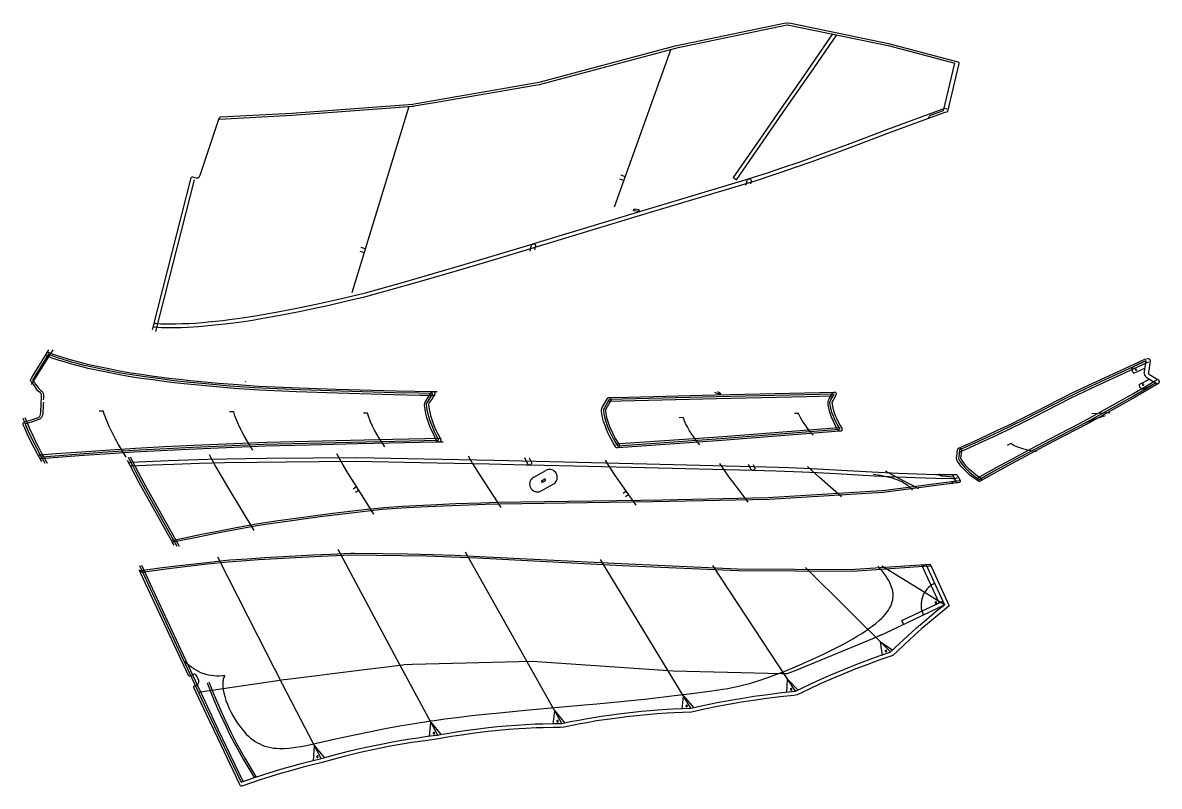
# Model space of a CAD drawing. Header units: metres. Extents: x -1774 to 5292, y -196 to 4554.
import ezdxf

# ---------------------------------------------------------------- set-up
doc = ezdxf.new("R2010")
doc.units = ezdxf.units.M
doc.layers.add('1', color=1, linetype='Continuous')
doc.layers.add('8', color=4, linetype='Continuous')

# ---------------------------------------------------------------- blocks, each defined once
blk = doc.blocks.new('TSR')
at = {"layer": '1'}
blk.add_lwpolyline([(-946.8, -474.4), (-1007.4, -486), (-1067.6, -498.4), (-1127.5, -511.6), (-1187.1, -525.5), (-1246.3, -540.1), (-1285.6, -550.2), (-1383.2, -576.9), (-1442.5, -591.4), (-1501.4, -606.6), (-1579.5, -628), (-1657, -650.7), (-1714.7, -668.5), (-1768.8, -685.9), (-1881.5, -724.3), (-1885.3, -725), (-1888.5, -723.9), (-1890, -722.3), (-1898.3, -705.2), (-2029.9, -429.7), (-2103.5, -274.1), (-2179.6, -111.3), (-2180.8, -108), (-2180.9, -106.3), (-2180.6, -104.6), (-2179.2, -102.4), (-2177.2, -101), (-2172.4, -99.7), (-2163.5, -96.4), (-2157.6, -92.8), (-2153.5, -88.7), (-2150.6, -83.6), (-2148.9, -78), (-2148.6, -75.2), (-2148.8, -70.6), (-2149.9, -66), (-2161.8, -40.1), (-2165.5, -33.4), (-2168.3, -30.7), (-2170, -29.8), (-2174.3, -28.4), (-2177, -28.4), (-2182.1, -29.7), (-2191.4, -34.2), (-2200.8, -38), (-2208.3, -39.8), (-2210.9, -39.6), (-2212.3, -39), (-2214.4, -36.8), (-2511.7, 603.8), (-2514.4, 611.4), (-2514.2, 614.1), (-2513.6, 615.4), (-2511.7, 617.5), (-2510.4, 618.1), (-2494.8, 619.7), (-2391.3, 633.2), (-2287.5, 646.2), (-2100, 668), (-1995.5, 679.3), (-1957.3, 683), (-1847.2, 690.8), (-1740.7, 697.8), (-1548.3, 709.1), (-1441, 714.6), (-1333.5, 719.6), (-1204.1, 724.7), (-1182.3, 725), (-1005.8, 723.7), (-850.7, 721.1), (-694.8, 716.9), (-560.5, 712), (-403, 704.8), (476.9, 660.2), (1199.4, 628.2), (1909.7, 624.4), (1931.3, 625.5), (2394.3, 656.4), (2397, 655.5), (2399.1, 653.3), (2514.2, 401.9), (2514.1, 398.5), (2512.8, 396.2), (2504.5, 388.4), (2488.8, 374.7), (2440.8, 336), (2393.2, 296.4), (2345.9, 255.9), (2299.1, 214.4), (2237.4, 157.8), (2191.6, 114.4), (2169.1, 92.2), (2165.1, 88.8), (2084.4, 60.8), (2009.1, 33.5), (1934.4, 4.9), (1860.3, -25), (1786.8, -56.1), (1713.9, -88.5), (1641.5, -122.1), (1569.6, -156.7), (1549, -159.7), (1464.9, -168.8), (1381.5, -179.1), (1298.7, -190.8), (1237, -200.4), (1155.3, -214.4), (1074.2, -229.7), (993.7, -246.3), (913.9, -264), (805.9, -268.6), (763, -270.9), (699, -275.2), (635.3, -280.4), (593.1, -284.3), (509.3, -293.2), (467.6, -298.2), (405.5, -306.5), (323.3, -318.9), (262.1, -329.3), (221.5, -336.6), (181.2, -344.4), (120.9, -356.7), (100.1, -359.2), (56.2, -359.5), (-9.2, -360.9), (-52.6, -362.3), (-117.2, -365.4), (-160, -367.9), (-223.9, -372.6), (-287.3, -378.2), (-350.3, -384.7), (-433.7, -394.8), (-516.2, -406.4), (-577.7, -416.2), (-659, -430.5), (-742.1, -441.3), (-824.5, -453.5), (-885.8, -463.5), (-946.8, -474.4)], dxfattribs=at)
at = {"layer": '8'}
for points in [[(2396.9, 645.8), (2395.1, 644.5), (2393.3, 643.9), (2387.6, 643.5), (1915.5, 612), (1205.4, 615.5), (482.9, 647.4), (-419.5, 693.1), (-576.9, 700.2), (-733.4, 705.6), (-889.1, 709.4), (-1044.1, 711.6), (-1198.3, 712.4), (-1392.3, 704.4), (-1585.4, 694.5), (-1777.6, 682.9), (-1884.1, 675.7), (-1969, 669.5), (-2094.5, 656), (-2219.5, 641.7), (-2351.7, 625.6), (-2489.3, 607.9), (-2507.9, 606.1), (-2510.5, 606.3), (-2513.4, 608.2), (-2519.8, 621.3)], [(-663.9, -406.4), (-933.3, 93), (-1284, 748.1)], [(107, -334.1), (-490.5, 730.5)], [(-2518.5, 648.2), (-2276.3, 125.7), (-2122.8, -203.6), (-2018.8, -423.9), (-1887, -700)], [(-2505.7, 650.3), (-2263.7, 128.3), (-2110.3, -200.6), (-2028.4, -374.6), (-1874.8, -696.4)], [(-1388.3, -552.8), (-1539.2, -262.6), (-1628.6, -89), (-1779.6, 206.3), (-2030.8, 700.1)], [(-1986.8, -37.1), (-1989.9, -41.6), (-1992.6, -46.6), (-1995.4, -53.2), (-1997.2, -59.1), (-1999, -66.8), (-2000, -73.3), (-2001.1, -89.2), (-2000.4, -106.5), (-1998.2, -125), (-1994.4, -144.5), (-1988.6, -167.2), (-1981.1, -190.6), (-1972.1, -214.7), (-1962.7, -236.5), (-1951.1, -260.9), (-1938.2, -285), (-1924.2, -308.7), (-1910.8, -329.5), (-1895, -351.7), (-1881.9, -368.6), (-1868.3, -384.7), (-1854.3, -399.8), (-1840, -413.8), (-1827.3, -425), (-1812.6, -436.6), (-1799.5, -445.7), (-1784.4, -454.9), (-1770.9, -462), (-1755.3, -469), (-1739.4, -474.8), (-1721.2, -480.2), (-1702.6, -484.3), (-1685.6, -487), (-1668.4, -488.7), (-1648.6, -489.7), (-1635.1, -489.9), (-1619, -489.4), (-1588.5, -487.3), (-1549.3, -482.5), (-1513.4, -476.6), (-1431.4, -460.2), (-1417.1, -456.8), (-1300.5, -430.8), (-1171.1, -402.7), (-1090.6, -386), (-990.2, -366.2), (-888.6, -347.6), (-808.2, -334), (-720.5, -320.3), (-706.9, -318.6), (-684.6, -315), (-620.7, -306.2), (-546.1, -296.7), (-470.1, -287.7), (-373.7, -277.1), (-300.5, -269.5), (-118.9, -252.1), (223.5, -221.2), (324.9, -211.7), (475.2, -197.1), (640.3, -180), (808.4, -161.3), (899.1, -150.5), (1025.9, -134), (1080.8, -125.9), (1108.4, -121.4), (1140.2, -115.8), (1166.7, -110.7), (1198, -104.1), (1222, -98.5), (1273.5, -85.1), (1327.4, -69.1), (1387.9, -48.8), (1444.7, -27.9), (1490, -10.4), (1503.3, -4.7), (1524, 3.4), (1588.1, 30.2), (1662.1, 63), (1733.5, 96.3), (1763.5, 110.9), (1804.3, 131.4), (1862.1, 161.9), (1917.4, 193), (1943.7, 208.7), (1972.1, 226.3), (1999, 243.9), (2018.8, 257.6), (2037.5, 271.2), (2057.5, 286.6), (2082.2, 307.6), (2094.2, 318.9), (2105.2, 330.1), (2119.8, 346.5), (2130.9, 360.9), (2138.1, 371.5), (2145.4, 383.8), (2149.9, 392.3), (2154.5, 402.5), (2158.9, 414.2), (2161.9, 424.1), (2164.5, 435.4), (2166.1, 446.4), (2166.8, 455.8), (2166.9, 466.5), (2166.4, 475.5), (2165.2, 485.8), (2162.6, 498.7), (2159.5, 509.9), (2155.8, 520.7), (2151.4, 531.3), (2146, 542.8), (2138.7, 556.3), (2130.1, 570.3), (2121.1, 583.6), (2108.4, 601.3), (2098.1, 614.7), (2089.2, 625.4), (2079.9, 635.5), (2071, 644.2)], [(909.8, -239.2), (347.6, 685.3)], [(1560.5, -133.1), (1046.9, 649.1)], [(2151.1, 110.7), (1886.1, 374.7), (1622.7, 636.2)], [(2485.8, 404.2), (2332.6, 499.6), (2097.4, 644.2)], [(2347.2, 646), (2369.9, 657.2)], [(2452.6, 416.3), (2347.2, 646)], [(2370.3, 656.2), (2485.8, 404.2)], [(2424.6, 537.5), (2411.5, 530.4), (2401.6, 523.7), (2387.7, 512.3), (2379.3, 503.7), (2369.8, 492.1), (2361.6, 479.6), (2354.5, 466.3), (2348.9, 452.4), (2345.5, 440.9), (2342.5, 426.2), (2340.9, 411.3), (2340.9, 396.3), (2342.4, 381.4), (2345.5, 366.8), (2348.9, 355.3), (2354.6, 341.4)], [(2221.8, 305.5), (2475.2, 427.2)], [(-1887, -700), (-1809.3, -673.1), (-1745.8, -652.2), (-1679.1, -631.2), (-1617.9, -613), (-1562.3, -597.2), (-1521.2, -586), (-1438.7, -564.7), (-1394.4, -553.8), (-1388.3, -552.8), (-1373.3, -548.2), (-1337, -538.1), (-1267.4, -519.6), (-1209.8, -505.2), (-1149.2, -490.9), (-1109.8, -482), (-1046.2, -468.4), (-994.7, -458), (-946.2, -448.8), (-900.7, -440.7), (-849.1, -432.1), (-788.5, -422.7), (-743, -416.1), (-676.3, -407.5), (-663.9, -406.4), (-648.2, -403.1), (-594.2, -393.6), (-546.5, -385.8), (-495.6, -378.1), (-413, -366.9), (-349.5, -359.4), (-292.4, -353.5), (-238.4, -348.7), (-175, -343.9), (-117.9, -340.4), (-57.7, -337.5), (-10.1, -335.9), (50, -334.6), (107, -334.1), (161, -322.9), (212.4, -312.9), (254.9, -305.1), (303.8, -296.8), (352.9, -289), (402.4, -281.7), (445.9, -275.8), (495.9, -269.6), (549.4, -263.6), (603.2, -258.2), (657.3, -253.4), (702.2, -249.9), (763.3, -245.9), (799, -243.9), (909.8, -239.2), (994.1, -220.6), (1072.8, -204.5), (1155.2, -189), (1232, -175.9), (1300.1, -165.3), (1387.3, -153.1), (1459.5, -144.2), (1557.5, -133.8), (1560.5, -133.1), (1656.3, -87.5), (1713.9, -61), (1769, -36.6), (1804.9, -21.1), (1860.3, 2), (1941, 34.3), (2008, 59.8), (2080.9, 86.1), (2148.5, 109.3), (2151.1, 110.7), (2234, 188.9), (2280.4, 231.3), (2313, 260.3), (2359.9, 301), (2407.1, 340.8), (2445.2, 371.8), (2485.8, 404.2)], [(2100.3, 219.8), (2116.8, 227.2), (2485.8, 404.2)], [(2437.4, 420.4), (2435.6, 422.5), (2432.9, 423.2), (2430.1, 422.4), (2428.3, 420.3), (2427.9, 417.4), (2429.1, 414.9), (2431.5, 413.3), (2434.3, 413.4), (2436.7, 414.9), (2437.8, 417.6)], [(2232.4, 282.9), (2221.8, 305.5)], [(1508.9, -23.8), (1553.5, -5.8), (2050.5, 198.8), (2097.7, 218.2), (2100.3, 219.8)], [(2100.9, 89.4), (2087.6, 173.9)], [(2087.6, 173.9), (2165.1, 122.4)], [(2127.5, 118.1), (2125.6, 120.2), (2122.9, 120.9), (2120.2, 120.1), (2118.4, 117.9), (2118, 115.1), (2119.2, 112.6), (2121.6, 111.1), (2124.4, 111.1), (2126.8, 112.7), (2127.9, 115.3)], [(-1986.8, -37.1), (-2003.3, -38.6), (-2023, -39.5), (-2038.1, -39.3), (-2056, -38.2), (-2073.1, -36.2), (-2089.4, -33.2), (-2104.8, -29.4), (-2122.3, -23.9), (-2136.1, -18.6), (-2151.7, -11.5), (-2166.5, -3.7), (-2180.4, 4.8), (-2193.5, 13.6), (-2209.9, 25.9), (-2225.1, 38.5), (-2243, 54)], [(-1621.3, -61.6), (-1597.6, -58.4), (-1136.7, -0.6), (-880.9, 31.4), (-871.8, 32.2)], [(-871.8, 32.2), (-821.1, 33.8), (-76, 52.7)], [(-76, 52.7), (799.8, -6.6)], [(-2153.2, -138.6), (-1660, -67), (-1621.3, -61.6)], [(799.8, -6.6), (1476.2, -23.3), (1506.1, -24), (1508.9, -23.8)], [(1506.8, -142.2), (1511.2, -58.2)], [(1511.2, -58.2), (1577.3, -126.6)], [(-2098.5, -80.6), (-2065.9, -162.6), (-2033.1, -240.6), (-2001, -311.6), (-1980.4, -354.9), (-1960.4, -395.7), (-1928.4, -458.5), (-1899.6, -511.4), (-1873, -557.3), (-1804.2, -672.9)], [(-2087.2, -75.2), (-2054.4, -157.6), (-2021.7, -235.2), (-1988.3, -309.1), (-1949.5, -389.3), (-1916.6, -453.9), (-1888, -506.4), (-1863, -549.6), (-1792.9, -667.5)], [(1538.2, -119.4), (1536.3, -117.3), (1533.6, -116.6), (1530.9, -117.4), (1529.1, -119.6), (1528.7, -122.4), (1529.9, -124.9), (1532.3, -126.4), (1535.1, -126.4), (1537.5, -124.8), (1538.6, -122.2)], [(856.5, -245.6), (863.1, -162.4)], [(863.1, -162.4), (928, -236.4)], [(53.6, -339.1), (62.9, -255.6)], [(62.9, -255.6), (125.3, -332)], [(887.8, -224.2), (886, -222.1), (883.2, -221.4), (880.5, -222.2), (878.7, -224.4), (878.4, -227.2), (879.6, -229.7), (882, -231.2), (884.8, -231.2), (887.1, -229.6), (888.3, -227)], [(-714.5, -416.1), (-706.9, -326.9)], [(-706.9, -326.9), (-643.5, -404)], [(85.5, -318.3), (83.6, -316.2), (80.9, -315.5), (78.2, -316.3), (76.4, -318.5), (76, -321.2), (77.2, -323.8), (79.6, -325.3), (82.4, -325.2), (84.8, -323.7), (85.9, -321.1)], [(-682.8, -392.5), (-684.7, -390.4), (-687.4, -389.6), (-690.1, -390.5), (-691.9, -392.6), (-692.3, -395.4), (-691, -398), (-688.7, -399.5), (-685.8, -399.4), (-683.5, -397.9), (-682.4, -395.3)], [(-1437.5, -566.9), (-1430, -472.7)], [(-1430, -472.7), (-1367.9, -548.3)], [(-1407, -538.6), (-1408.9, -536.5), (-1411.6, -535.7), (-1414.3, -536.6), (-1416.1, -538.7), (-1416.4, -541.5), (-1415.2, -544.1), (-1412.8, -545.6), (-1410, -545.5), (-1407.6, -544), (-1406.5, -541.3)]]:
    blk.add_lwpolyline(points, dxfattribs=at)
blk = doc.blocks.new('LE1M')
at = {"layer": '1'}
blk.add_lwpolyline([(782, -238.9), (482.6, -245.3), (206.4, -251.9), (-134.5, -266.7), (-315.8, -275), (-609.9, -289.6), (-789.3, -301.6), (-923.4, -311.1), (-1057.2, -321.1), (-1186, -331.3), (-1189, -330.9), (-1191.7, -329.8), (-1195.3, -326.8), (-1211.6, -297.4), (-1230.1, -262.5), (-1248, -227.4), (-1273.2, -175), (-1288.7, -140.6), (-1295.9, -123.5), (-1297.9, -118.5), (-1298.6, -115.9), (-1298.7, -113.2), (-1297.9, -109.7), (-1296.1, -106.5), (-1293, -103.6), (-1289.2, -101.9), (-1246.8, -88.8), (-1204, -74.3), (-1201.6, -73.2), (-1198.7, -71), (-1195.9, -67.6), (-1193.7, -63.7), (-1190.6, -55.5), (-1188.1, -39.6), (-1185.3, 56.9), (-1185.5, 68.9), (-1186.3, 73.2), (-1188.5, 76.9), (-1192.1, 80.6), (-1203.1, 87.6), (-1208.2, 93.8), (-1211.6, 96.2), (-1235.1, 134.1), (-1248.4, 149), (-1251, 152.5), (-1252.2, 155.8), (-1252.5, 159.3), (-1251.7, 162.8), (-1244.9, 174.4), (-1153.7, 322.6), (-1151, 326.7), (-1149.3, 328.5), (-1144.9, 330.9), (-1142.4, 331.3), (-1139.9, 331.3), (-1137.5, 330.8), (-1118.9, 322.9), (-1100, 315.6), (-1080.7, 309), (-1061, 302.9), (-1021.2, 291.5), (-1000.4, 285), (-961.4, 274.7), (-928.9, 265.3), (-901.2, 258.5), (-860.1, 249.2), (-756.2, 227.7), (-700.5, 217), (-651, 208.1), (-629.8, 204.4), (-565.4, 194.7), (-500.5, 185.6), (-392, 171.5), (-326.4, 163.6), (-262.8, 156.7), (-172.1, 147.7), (-83.2, 139.7), (6.2, 132.5), (164, 120.9), (417.3, 110.4), (648.3, 102.4), (1019.7, 92.2), (1249.8, 87.2), (1254.6, 85.7), (1257.9, 83), (1259.2, 81.3), (1260.4, 78.7), (1261, 75.8), (1260.9, 72.9), (1260.1, 70.1), (1239.4, 37), (1228.6, 20.6), (1222.3, 8.6), (1221.9, 6.9), (1222, 5.2), (1225.8, -23.2), (1231, -48.7), (1234.1, -61.4), (1237.9, -74), (1246.1, -99), (1255.6, -123.7), (1266.1, -148), (1277.5, -171.8), (1295.8, -206.9), (1298.3, -212.4), (1298.7, -215.5), (1298.4, -218.5), (1297.2, -221.6), (1295.3, -224.2), (1292.7, -226.3), (1289.7, -227.6), (1266.8, -228.5), (782, -238.9)], dxfattribs=at)
at = {"layer": '8'}
for points in [[(-1172.6, 21.6), (-1174.5, 7.8), (-1174, 2.1), (-1174.6, -7.8), (-1175.2, -33.9), (-1176.5, -50.4), (-1178.3, -58.1), (-1180.7, -65.1), (-1185.2, -74.5), (-1187.1, -77), (-1193.2, -82.8), (-1195.5, -84.3), (-1200.1, -86.4), (-1247.5, -102.3), (-1286.2, -114.1), (-1266.6, -159.5), (-1242.3, -210.6), (-1216, -262.5), (-1185.6, -318.9), (-1098.8, -311.8), (-943.2, -300), (-804.8, -290.2), (-614.6, -277.4), (-448.7, -268.9), (-244.5, -259.1), (198.3, -239.7), (558.4, -231.1), (1286.2, -215.6), (1269.6, -183.9), (1257.4, -158.9), (1247.7, -137), (1237.3, -111.2), (1229.4, -88.7), (1221.4, -62.1), (1215.3, -35.2), (1211.6, -12.1), (1210.1, 3), (1210, 10.5), (1211.7, 14.7), (1219, 28.2), (1248.5, 74.7), (1161.1, 76.4), (1013.1, 79.8), (674.8, 89.1), (425.9, 97.5), (185.3, 107.5), (141.5, 110), (-12.9, 121.5), (-142.2, 132.3), (-234.9, 141.2), (-323.1, 150.6), (-377.2, 157), (-445.4, 165.7), (-540.8, 178.5), (-637.8, 193.1), (-690.8, 202.5), (-743.5, 212.4), (-765.1, 216.7), (-767.2, 217.6), (-774.5, 218.6), (-867.6, 238), (-919.4, 250), (-956.1, 259.4), (-990, 268.9), (-998.3, 270.8), (-999.8, 271.6), (-1036.6, 282.1), (-1046.6, 285.2), (-1047.8, 286), (-1078.8, 295.3), (-1112.8, 307.1), (-1127.2, 312.8), (-1141.3, 318.9), (-1240, 158.4), (-1228.7, 144.3), (-1223.6, 136.3), (-1221.5, 134.1), (-1201.6, 106.8), (-1200, 104), (-1197.5, 102.5), (-1195.4, 100.6), (-1189.6, 93.7), (-1182.6, 89), (-1179, 85.2), (-1176.2, 80.9), (-1174.1, 76), (-1172.6, 66.8), (-1172.8, 57.1), (-1172.3, 46.3), (-1173.1, 35)], [(-1114.8, 347.5), (-1248.1, 131.1)], [(1260.8, 62), (1167.4, 63.7), (1004, 67.6), (655.9, 77.2), (401.7, 85.9), (171.6, 95.6), (13.8, 106.9), (-120.2, 117.9), (-231, 128.3), (-340.9, 140.1), (-406.4, 148.1), (-493.3, 159.4), (-579.7, 171.5), (-644, 181.5), (-707.4, 192.9), (-749.3, 200.8), (-832.5, 217.8), (-894.5, 231.3), (-955.5, 246.3), (-995.4, 257.4), (-1034.8, 269.4), (-1074.6, 280.9), (-1094.1, 287.1), (-1113.3, 293.9), (-1132.2, 301.3), (-1153.5, 310.3), (-1155.1, 311.6), (-1156.3, 313.4), (-1156.7, 315.4), (-1156.6, 317.4), (-1155.8, 319.2), (-1138.5, 347.3)], [(84.4, 150.4), (81.2, 145.9)], [(1312.8, -227.7), (1285, -228), (1280.2, -226.5), (1276.4, -223.3), (1261.6, -195.8), (1249.8, -172.3), (1238.9, -148.3), (1228.8, -123.8), (1219.7, -99.1), (1211.8, -74), (1205.3, -48.6), (1202.7, -35.8), (1198.7, -10.2), (1197.6, 2.4), (1198.9, 15.2), (1203.3, 26.3), (1239.4, 83.3), (1242.8, 85.8), (1246.8, 87.1), (1276.4, 86.8)], [(-800, -34.5), (-825, -34.4)], [(-658.6, -321.2), (-687.3, -273.2), (-704.9, -242.8), (-723.9, -208.5), (-741.3, -175.5), (-749.1, -159.7), (-763.2, -130.4), (-777.2, -98.6), (-789.5, -66.9), (-794.1, -53.7), (-800, -34.5)], [(10.3, -39), (-14.7, -38.8)], [(130.2, -278.3), (108.8, -244.1), (90.7, -214), (75.9, -188.2), (61.3, -161.1), (54.8, -148.3), (40.3, -118.1), (27.5, -88.6), (18, -63.6), (10.3, -39)], [(842.2, -47.7), (817.2, -47.4)], [(949.2, -256), (930.5, -227.5), (915.2, -203.2), (899.9, -177.7), (886.5, -153.6), (873.2, -127.1), (861.6, -101.6), (856.6, -89.6), (850.2, -72.4), (842.2, -47.7)], [(-1301.2, -77.6), (-1275.5, -139.6), (-1266.6, -159.6), (-1250.4, -194.3), (-1233.9, -227.6), (-1216, -262.6), (-1198, -296.4), (-1163.4, -359.2)], [(-1287.9, -73.3), (-1274.1, -108.1), (-1259.5, -142.9), (-1237.3, -191.2), (-1219.5, -227.4), (-1203, -259.5), (-1183.5, -296.1), (-1149, -358.9)], [(-1183.2, -349.4), (-1197.1, -323.5), (-1201, -314.7), (-1201.1, -312.8), (-1200, -310.1), (-1197.8, -308.2), (-1195.1, -307.2), (-1192.3, -306.7), (-1092.7, -298.8), (-936.7, -287), (-757.7, -274.4), (-600.7, -264.1), (-419.7, -255), (-238.5, -246.4), (215.8, -226.7), (561.1, -218.6), (999.1, -209.5), (1299.5, -202.8)]]:
    blk.add_lwpolyline(points, dxfattribs=at)
blk = doc.blocks.new('US')
at = {"layer": '1'}
blk.add_lwpolyline([(-869.9, 446.8), (-118.8, 576.8), (-97.1, 581.5), (739.7, 804.7), (1417.7, 945.5), (1439.4, 949.1), (1459, 945.4), (2065.8, 820.7), (2496.6, 706.1), (2499.7, 705.2), (2501.1, 704.4), (2502.7, 702.2), (2503.3, 700.2), (2502.6, 695.6), (2431.7, 397.7), (2431, 396), (2429.8, 394.5), (2428.2, 393.4), (2415, 390.3), (2392.7, 383.1), (2076.4, 266.7), (1826.3, 170.8), (1735.3, 136.7), (1667.2, 111.6), (1576.5, 79), (1486.1, 47.3), (1395.9, 16.6), (1328.4, -5.9), (1261.1, -27.7), (1194, -48.8), (500.5, -256.4), (-371.3, -521.3), (-616.2, -593.6), (-838.5, -658.3), (-1060.3, -721.5), (-1171, -752.4), (-1193, -758), (-1302.6, -784.2), (-1411.8, -809.3), (-1520.7, -833.2), (-1607.6, -851.3), (-1715.8, -872.4), (-1802, -887.9), (-1888.1, -902.7), (-1942, -911.5), (-1973.8, -916.2), (-2058.8, -926.8), (-2101.1, -931.4), (-2164.4, -937.6), (-2222.8, -942.8), (-2290.2, -947), (-2331.6, -948.3), (-2372.8, -948.5), (-2391.9, -949.1), (-2454, -948.6), (-2475.3, -947.1), (-2496.3, -945.1), (-2499.3, -944.5), (-2501.9, -942.7), (-2503.2, -940), (-2503.1, -937), (-2268.8, -15), (-2267.9, -13.1), (-2266.4, -11.6), (-2264.4, -10.6), (-2262.3, -10.4), (-2238.8, -16.4), (-2234.9, -17), (-2230.9, -16.9), (-2227, -15.9), (-2223.4, -14.2), (-2220, -11.4), (-2217.4, -7.9), (-2214.2, 0.3), (-2101.2, 337), (-2094.2, 359.1), (-2092.4, 361.4), (-2089.8, 362.5), (-2086.9, 362.7), (-1644.1, 387), (-891.3, 443.3), (-869.9, 446.8)], dxfattribs=at)
at = {"layer": '8'}
for points in [[(743.8, 791.7), (758.5, 795.1), (1435.3, 936.3), (1438, 936.2)], [(1438, 936.2), (1458.8, 932.7), (2064.6, 808.1)], [(1717, 879.6), (1555, 644.2), (1375.7, 384.6), (1265.2, 225), (1099.3, -13.2)], [(1119.8, -28.3), (1245.9, 152.6), (1411.5, 391.7), (1602.7, 668.8), (1743.8, 874.1)], [(-104, 565.7), (735.2, 789.7), (743.8, 791.7)], [(712.1, 783.5), (360.2, -198.5)], [(2064.6, 808.1), (2477.6, 698.3)], [(2406.9, 401.6), (2477.6, 698.3)], [(-888.3, 430.8), (-870.7, 433.4), (-732.2, 457.2), (-130.6, 560.8), (-104, 565.7)], [(-1641.3, 374.6), (-1028.9, 419.8), (-897.4, 429.7), (-888.3, 430.8)], [(-915.6, 428.3), (-1271.8, -730.7)], [(-2093.8, 349.8), (-1641.3, 374.6)], [(1179.7, -61.6), (1187, -32.5), (1188.7, -27.9), (1190.2, -25.8), (1194.1, -22.9), (1313.1, 15.4), (1403.1, 45.4), (1515.9, 84.2), (1629.1, 124.4), (1719.8, 157.6), (1810.8, 191.6), (2060.9, 287.6), (2399.6, 412.2), (2418.4, 416.6), (2423.2, 416), (2426.8, 414), (2428.4, 412.5)], [(2315.8, 350.2), (2316.2, 356.6), (2316.9, 359.5), (2319.2, 365), (2320.8, 367.5), (2324.8, 371.8), (2329.7, 375), (2332.3, 376.1)], [(2332.3, 376.1), (2407.3, 403.3)], [(428.2, -9), (404.7, 0.2)], [(-2251.7, -28.6), (-2491.1, -971.1)], [(-29, -391.2), (485.2, -234.9), (1195, -22.4), (1197.8, -21.7), (1200.7, -21.7), (1205.2, -23), (1208.9, -25.9), (1211.1, -29.5), (1212, -33.7), (1207.8, -52.7)], [(419.6, -32.9), (396.1, -23.7)], [(1099.3, -13.2), (1109.6, -20.7)], [(1109.6, -20.7), (1119.8, -28.3)], [(485.5, -221.7), (483, -220.7), (481.4, -218.6), (481, -216), (481.9, -213.5), (483.9, -211.9), (486.4, -211.5)], [(511.7, -214.4), (486.4, -211.5)], [(510.7, -224.5), (485.5, -221.7)], [(511.7, -214.4), (514.1, -215.4), (515.8, -217.4), (516.2, -220.1), (515.3, -222.5), (513.3, -224.2), (510.7, -224.5)], [(-163, -473.2), (-153.2, -435.1), (-151.4, -431.3), (-148.5, -428.3), (-144.7, -426.5), (-29, -391.2)], [(-2163.4, -912.4), (-2073.4, -903.3), (-2031, -898.3), (-1967.2, -890), (-1924.3, -883.4), (-1859.9, -872.7), (-1730.7, -849.7), (-1665.8, -837.4), (-1603, -824.9), (-1492.1, -801.5), (-1361.2, -772.2), (-1229.9, -741.2), (-1186, -730.6), (-1097.5, -705.9), (-942.3, -662), (-764.6, -610.9), (-586.8, -558.9), (-386.4, -499.7), (-143.8, -426.2), (-138.8, -426.2), (-134.8, -427.7), (-133.1, -429), (-131.1, -431.1), (-129.7, -433.7), (-128.9, -436.5), (-128.7, -439.4), (-134.9, -464.6)], [(-1195.3, -481.5), (-1219.2, -473.9)], [(-1187.9, -457.4), (-1211.8, -449.9)], [(-2509.3, -961.3), (-2500.8, -928.4), (-2498.1, -924.2), (-2496.2, -922.6), (-2494, -921.5), (-2491.6, -920.7), (-2489.1, -920.5), (-2458.5, -923.3), (-2428.4, -924.4), (-2407.8, -924.4), (-2366.5, -923.4), (-2325.3, -923.2), (-2283.8, -921.7), (-2242, -919.2), (-2200, -915.9), (-2163.4, -912.4)]]:
    blk.add_lwpolyline(points, dxfattribs=at)
blk = doc.blocks.new('TSF')
at = {"layer": '1'}
blk.add_lwpolyline([(-2093.9, 252.4), (-1981.6, 255.5), (-1732.5, 258.7), (-1437.5, 261.3), (-1164.7, 262.7), (-750.3, 255.2), (-312.3, 246.3), (635.8, 224.1), (1377.8, 205.4), (1517.4, 200.5), (1657.7, 194.4), (1845.6, 184.6), (2034.5, 173.3), (2198.3, 166.1), (2315, 161.8), (2431.1, 158.3), (2523.6, 156.7), (2546.3, 156.9), (2559.2, 157.4), (2562.3, 156.3), (2564.9, 152.9), (2580.6, 123.6), (2582.6, 118.2), (2583.1, 114), (2582.3, 111.6), (2580.9, 109.9), (2578.2, 108.6), (2576.3, 108.3), (2103.4, 46.1), (1394.5, 2.8), (671.3, -12.9), (-142.4, -25.1), (-277.8, -27.5), (-367.8, -29.5), (-524.6, -34.5), (-680.4, -41.2), (-857.4, -50.7), (-1011.4, -60.6), (-1097.3, -70), (-1204.4, -82.4), (-1396.3, -106.1), (-1587.3, -131.7), (-1693, -146.6), (-1777.2, -159.1), (-1901.3, -181.8), (-2025, -205.5), (-2155.6, -231.4), (-2291.4, -259.5), (-2309.8, -262.6), (-2311.1, -262.8), (-2313.6, -262.3), (-2316.3, -260.1), (-2318.6, -256.1), (-2520.8, 106.1), (-2548.3, 157.2), (-2575.3, 209.2), (-2579.5, 217.9), (-2583.1, 226.9), (-2582.6, 230.2), (-2581.9, 231.5), (-2579.6, 233.3), (-2574.1, 234.6), (-2340.3, 244.2), (-2093.9, 252.4)], dxfattribs=at)
at = {"layer": '8'}
for points in [[(-1062.6, -89.7), (-1181.1, 98.6), (-1222.2, 164.9), (-1255.1, 219.8), (-1272.2, 249.5), (-1292.3, 285.9)], [(-96.6, 260.7), (-85.1, 237), (-82.8, 231.3), (-82.5, 228.3), (-83, 225.2), (-84.3, 222.2), (-86.4, 219.7), (-89, 217.8), (-92.1, 216.6), (-115, 216.7), (-346, 222), (-668.7, 228.6), (-1175.1, 237.8), (-1402.4, 236.6), (-1606.7, 235), (-1788.1, 233), (-1991.7, 230.3), (-2148.8, 225.7), (-2305.5, 220.4), (-2439.6, 215.3), (-2568.7, 209.7), (-2571.6, 210.3), (-2574.4, 211.5), (-2577.8, 214.6), (-2593, 244.4)], [(-2589.4, 265), (-2563.9, 214.2), (-2544.1, 176), (-2506.8, 106.4), (-2286.5, -287.8)], [(-2576.4, 267.6), (-2548.1, 211.3), (-2528.2, 173), (-2492.4, 106.4), (-2272.3, -287.5)], [(-1806.7, -190), (-1971, 81.1), (-2006.4, 140.3), (-2050.4, 216.9), (-2085.2, 280.4)], [(-271.7, -46.8), (-366.7, 98.9), (-405.8, 159.5), (-442.8, 219.2), (-452.4, 235.3), (-473.2, 271.8)], [(1295.4, 219.2), (1303.8, 201.3), (1305.2, 197), (1305.4, 194.8), (1304.1, 189.7), (1302.6, 187.3), (1300.5, 185.3), (1298, 183.8), (1293.8, 182.7), (624.7, 199.4), (-91.9, 216.2), (-96.8, 216.4), (-99.2, 217), (-103.5, 219.6), (-105.2, 221.4), (-124.3, 261.4)], [(568, -33), (483.8, 87.3), (441, 149.2), (405.5, 202.9), (397.1, 216.1), (378.6, 246.9)], [(1264.8, -14.8), (1183.4, 93), (1147.5, 141.4), (1115.6, 186.5), (1106.9, 199.4), (1089.4, 226.9)], [(2565, 139.1), (2562.9, 136.1), (2561.1, 134.5), (2557.8, 132.8), (2544.8, 131.7), (2537, 131.5), (2430.2, 133.4), (2305.3, 137.1), (2188.6, 141.5), (2048.1, 147.5), (1811.7, 161.4), (1693.9, 167.6), (1600.1, 172), (1436.5, 178.5), (1292, 182.7), (1287.3, 184), (1284.8, 185.7), (1282.8, 187.9), (1267.8, 220.2)], [(-68.7, 141.1), (6, 183.4)], [(52.8, 97.2), (60.3, 102.3), (64.6, 106.4), (68.5, 111), (73.1, 118.7), (76.3, 127.2), (77.9, 136.1), (78, 142.2), (77.4, 148.2), (75.2, 157), (71.4, 165.3), (66.1, 172.7), (59.6, 179.1), (52.1, 184.1), (43.8, 187.6), (38, 189), (32.1, 189.7), (23.1, 189.3), (14.3, 187.1), (6, 183.4)], [(1845.7, 19.6), (1708, 139.6), (1661.1, 182.4), (1634.4, 208.3)], [(2285.5, 60.5), (2275.8, 70.7), (2265.1, 81), (2255.5, 89.1), (2244.4, 97.4), (2233.4, 104.6), (2221.4, 111.3), (2209.6, 117.1), (2196.7, 122.5), (2179.7, 128.7), (2162.4, 134.1), (2132.2, 141.8), (2112.2, 146.1), (2088.2, 150.6), (2041, 157.9)], [(2325.4, 67.6), (2174.1, 147.4), (2118.4, 177.5)], [(2447.9, 161.2), (2451.4, 156.6), (2456, 153), (2461.2, 150.5), (2466.9, 149.4)], [(2466.9, 149.4), (2541.6, 143.4)], [(2533.1, 159.2), (2563.1, 103.2)], [(2558.3, 112.2), (2541.3, 144)], [(-1169.4, 80.1), (-1190.6, 66.8)], [(-68.7, 141.1), (-76.1, 136), (-82.5, 129.6), (-87.6, 122.1), (-90.2, 116.7), (-92.2, 111), (-93.7, 102.1), (-93.6, 93.1), (-91.8, 84.3), (-88.5, 76), (-83.6, 68.4), (-77.5, 61.9), (-70.3, 56.6), (-64.9, 53.8), (-59.3, 51.7), (-50.5, 50), (-41.5, 49.8), (-35.6, 50.6), (-29.8, 52.2), (-21.6, 55.8)], [(-21.6, 55.8), (52.8, 97.2)], [(-18.2, 119.1), (-20.1, 117.3), (-20.8, 114.8), (-20.2, 112.3), (-18.4, 110.4), (-15.9, 109.7), (-13.4, 110.3)], [(-18.2, 119.1), (-2.5, 127.9)], [(-13.4, 110.3), (2.4, 119.1)], [(2.4, 119.1), (4.2, 120.9), (5, 123.4), (4.3, 125.9), (2.5, 127.8), (0.1, 128.5), (-2.5, 127.9)], [(732.2, 0.9), (1387.6, 15.1), (2096.8, 58.1), (2118.3, 60.6), (2576.7, 121)], [(2532, 107.8), (2554, 120.2)], [(2536.3, 99.8), (2532, 107.8)], [(-2304, -282.1), (-2313.4, -265.2), (-2316.7, -257.8), (-2316.7, -255.1), (-2316.2, -253.8), (-2314.5, -251.6), (-2313.3, -250.9), (-2297.8, -248.1), (-2134.1, -214.3), (-2031.4, -194), (-1928.4, -174.2), (-1804.4, -151.3), (-1766.5, -144.8), (-1657.3, -128.9), (-1530.3, -111.3), (-1424.2, -97.1), (-1317.7, -83.6), (-1211, -70.6), (-1103.9, -58.2), (-1018, -48.8), (-996.2, -46.9), (-886.2, -39.9), (-709.3, -30.1), (-553.7, -23.1), (-397.1, -17.8), (-284.7, -15.1), (-149.3, -12.7), (596.6, -1.6), (732.2, 0.9)], [(-1156.1, 58.9), (-1177.3, 45.6)], [(507.7, 53.1), (487.2, 38.7)], [(522.1, 32.6), (501.6, 18.2)]]:
    blk.add_lwpolyline(points, dxfattribs=at)
blk = doc.blocks.new('LE3M')
at = {"layer": '1'}
blk.add_lwpolyline([(474.2, 346.6), (539.7, 376.8), (558.1, 382.7), (562.9, 382.4), (566.7, 380.7), (568.4, 379.4), (570.6, 376.6), (571.8, 373.8), (572.8, 367.8), (572.7, 364.9), (562.3, 296.9), (562.4, 291.1), (563.7, 287), (567.6, 283), (570, 281.3), (620.2, 251.6), (624.8, 248.1), (628.2, 243.8), (629.4, 241.3), (630.1, 238.3), (629.8, 234.7), (629.1, 232.4), (627.2, 229.3), (616.6, 221.6), (610.1, 217.3), (550.5, 182.3), (479.3, 141.2), (348.4, 67.2), (184.5, -24), (-26.4, -133.4), (-172.1, -210.3), (-316.3, -288.4), (-397.9, -333.5), (-483.2, -381.4), (-485.6, -382.3), (-488, -382.7), (-491, -382.6), (-493.8, -381.8), (-515.1, -367.4), (-531.1, -355.6), (-546.7, -343.3), (-569.2, -323.6), (-583.3, -309.6), (-590.1, -302.4), (-603.1, -287.3), (-615, -271.3), (-620.7, -263), (-625.8, -254.5), (-629.2, -245.5), (-630.1, -236.3), (-629.2, -226.6), (-623.9, -186.8), (-622.7, -182), (-621.5, -179.9), (-617.9, -176.5), (-523.8, -134.2), (-439.3, -95.4), (-374.8, -65), (-288.6, -23.6), (-223.9, 8.1), (-137.7, 51.4), (80, 163.1), (190, 215.6), (474.2, 346.6)], dxfattribs=at)
at = {"layer": '8'}
for points in [[(547.8, 366.8), (233.7, 222.2), (128.9, 172.6), (78.1, 148.2), (58.6, 138.4), (-139.2, 36.6), (-212.2, 0), (-280.1, -33.4), (-369.9, -76.6), (-450.7, -114.5), (-517.2, -145), (-611.3, -187), (-617.1, -231.4), (-617.4, -240.1), (-614.8, -248.3), (-610.3, -256), (-603.6, -265.9), (-592.7, -280.2), (-578.9, -296), (-564.2, -311), (-550.9, -323.2), (-535, -336.8), (-518.3, -349.6), (-488.9, -370.2), (-410.2, -326), (-329.2, -281.2), (-256.9, -241.7), (-175.5, -197.9), (-38.2, -125.4), (122.1, -42.6), (181.5, -11.4), (345.1, 79.6), (448.1, 137.7), (548.3, 195.4), (607.3, 230.2), (559.9, 258.1), (553.4, 262.4), (549.3, 265.8), (545.5, 269.8), (542.4, 274.3), (540.1, 279), (537.8, 285.9), (537.2, 290.9), (537.6, 300.7), (547.7, 365.8)], [(564.1, 358.4), (556.8, 356.2), (535.1, 347.1), (207.1, 196.1), (75.3, 132.9), (-76.7, 54.4), (-141.5, 21.4), (-227.8, -21.7), (-292.5, -53.3), (-378.7, -94.6), (-464.8, -134.7), (-550.7, -173.8), (-615.1, -202.3)], [(475.5, 335.5), (548.1, 368.5)], [(471.3, 290.9), (467, 295), (465.3, 297.4), (462.6, 302.7), (461.1, 308.6), (461, 314.7), (462.2, 320.5), (464.7, 325.9), (468.4, 330.5), (473, 334.1), (475.5, 335.5)], [(471.3, 290.9), (541, 322.4)], [(489.8, 310.9), (488.5, 308.5), (486, 307.6), (483.5, 308.5), (482.1, 311), (482.5, 313.7), (484.6, 315.5), (487.2, 315.5), (489.3, 313.7)], [(538.8, 282.7), (547, 268.1), (553.3, 262.4), (561.4, 257.2), (621.1, 222)], [(-502.2, -363.4), (-360.3, -284.1), (-278.5, -239.3), (-196.2, -194.8), (-50.8, -117.9), (138.3, -20.1), (180.2, 2.1), (343.8, 93.3), (465.5, 162.1), (525.8, 196.8), (585.5, 231.8), (604.9, 243.8), (611.9, 248.6)], [(504.6, 220.9), (568.5, 253)], [(504.6, 220.9), (505, 214.9), (506.7, 209.2), (508, 206.5), (511.5, 201.7), (516, 197.8), (521.2, 195.1), (526.8, 193.7), (532.6, 193.7), (538.3, 195), (540.9, 196.2)], [(531.6, 222.7), (528.9, 223.2), (526.5, 221.8), (525.6, 219.2), (526.6, 216.5), (529, 215.1), (531.7, 215.6), (533.4, 217.7), (533.4, 220.5)], [(540.9, 196.2), (607.8, 229.9)], [(287.4, 24), (261.2, 15.8), (236, 6.9), (208.3, -3.9), (173, -18.8)], [(322.1, 43.7), (211.1, 37.4)], [(294, 25.7), (290.7, 24.9)], [(-617, -176), (-614.3, -175), (-611.4, -174.6), (-606.9, -175.4), (-602.9, -177.8), (-600.2, -181.2), (-599.4, -183.2), (-598.9, -185.3), (-599.7, -194.8), (-605.1, -236.6), (-604.8, -240.3), (-604.4, -241.5), (-597.9, -252.1), (-586.3, -268.1), (-573.7, -283.4), (-552.9, -304.5), (-538.1, -317.7), (-522.8, -330.4), (-499, -348.2), (-482.7, -359.4), (-479.3, -362.4), (-477, -366.4), (-476.5, -369.2), (-476.6, -372.1), (-477.3, -374.9), (-478.7, -377.4), (-481.7, -380.5), (-484.2, -382)], [(-293.4, -148), (-316.1, -158.5)], [(-133.8, -199.3), (-187.3, -187.5), (-211.5, -181.3), (-230, -175.9), (-248.8, -169.6), (-265.1, -163.1), (-278.8, -156.6), (-293.4, -148)]]:
    blk.add_lwpolyline(points, dxfattribs=at)
blk = doc.blocks.new('LE2M')
at = {"layer": '1'}
blk.add_lwpolyline([(-579.4, 142.3), (-42.2, 156.1), (701.5, 173.4), (704.3, 172.7), (706.4, 171.6), (709.8, 168.5), (711.8, 164.5), (712.3, 160.2), (712, 158.1), (707.7, 149.5), (693.1, 123.7), (686.2, 112.5), (685.2, 110.1), (685, 107.5), (688.3, 85.2), (690.4, 75.4), (695.4, 56.3), (705.2, 28.3), (713, 10.1), (721.5, -7.8), (735.6, -34), (745.7, -51.1), (747.5, -55.2), (747.9, -59.8), (747.2, -62.6), (745.9, -65.2), (744.1, -67.4), (740.4, -69.8), (737.7, -70.6), (734.8, -70.9), (1.1, -128.5), (-644.7, -173.2), (-649.6, -173.5), (-652.1, -173.1), (-656.6, -171), (-658.4, -169.2), (-674.6, -142.5), (-687.4, -119.5), (-699.5, -96.1), (-705.2, -84.1), (-716, -60), (-721, -47.8), (-725.7, -35.5), (-734.1, -10.7), (-740.9, 14.5), (-746.2, 39.9), (-747.9, 52.4), (-747.2, 65.1), (-743.3, 76.4), (-710.9, 133.2), (-708.2, 136.4), (-704.5, 138.4), (-700.4, 139.2), (-579.4, 142.3)], dxfattribs=at)
at = {"layer": '8'}
for points in [[(735.5, -58.3), (717.5, -27.1), (707.8, -8.5), (699.1, 10.6), (692.2, 27.2), (685.3, 47), (680.2, 64.2), (677.5, 75.9), (674.3, 93.5), (673.1, 102.4), (672.8, 111.4), (679.2, 124.6), (699.8, 161.1), (-35.1, 143.8), (-700.2, 126.7), (-729.7, 75.5), (-734.3, 65.2), (-735.3, 53.8), (-733.9, 42.5), (-731, 27.2), (-725.4, 4.3), (-721, -10.8), (-717.2, -22.1), (-707.4, -48.1), (-698, -70), (-686, -95.2), (-673, -119.8), (-661.2, -140.6), (-649, -161), (-6.2, -116.5), (732, -58.6)], [(527.2, 144.4), (-33.1, 131.3), (-710.8, 113.9)], [(-38.4, 168.8), (-40.5, 170.3), (-41.6, 172.7)], [(-14.8, 159.3), (-38.4, 168.8)], [(-11.2, 168.8), (-24.3, 174.1)], [(-11.2, 168.8), (-9.1, 167.3), (-8.1, 164.8), (-8.3, 162.2), (-9.9, 160.1), (-12.2, 159), (-14.8, 159.3)], [(690.6, 148.3), (527.2, 144.4)], [(740.9, -70.4), (733.4, -70.6), (731, -70), (728.4, -68.6), (726.2, -66.7), (717.9, -53.2), (708.1, -35.9), (694.5, -9.4), (682.4, 17.9), (675.5, 36.6), (672.4, 46), (667.1, 65.2), (664.9, 74.9), (661.5, 94.5), (661, 114), (664, 122.6), (668.5, 131.1), (688.2, 165.9), (691.1, 169.9), (693, 171.5), (697.6, 173.3), (704.9, 173.7)], [(-702.3, 139.2), (-699.5, 139.2), (-696.6, 138.7), (-692.8, 136.8), (-691.2, 135.4), (-688.5, 131.1), (-687.8, 128.3), (-687.8, 125.4), (-688.4, 122.5), (-694.7, 111.2), (-720.7, 66), (-722.8, 59.9), (-723.2, 56.6), (-721, 40.9), (-715.5, 15.6), (-708.3, -9.5), (-704, -21.9), (-694.7, -46.5), (-683.9, -70.7), (-672.3, -94.5), (-659.8, -117.8), (-639.9, -151.9), (-637.1, -157.3), (-636.5, -160.3), (-636.7, -163.4), (-637.8, -166.5), (-639.6, -169.2), (-642, -171.4), (-645, -172.8)], [(-239.9, 14.2), (-264.9, 13.4)], [(-136.8, -155.1), (-155.9, -130.6), (-171.2, -109.9), (-186.5, -88), (-199.9, -67.2), (-213.2, -44), (-224.6, -21.8), (-234.2, -0.4), (-239.9, 14.2)], [(478.3, 40.6), (453.3, 39.6)], [(568.1, -94.8), (552, -75.7), (538, -58.1), (524, -39.5), (512.1, -22.2), (500.1, -2.9), (492.2, 11.2), (484.2, 27.1), (478.3, 40.6)], [(-659.4, -149.2), (9.6, -102.8), (726.3, -46.5)]]:
    blk.add_lwpolyline(points, dxfattribs=at)

msp = doc.modelspace()

# ---------------------------------------------------------------- block references
for name, p in [('US', (1542.4, 3605.1)), ('LE1M', (-473.3, 2172.2)), ('LE3M', (4661.5, 2083.3)), ('LE2M', (2571.3, 2083.1)), ('TSF', (1470.9, 1585.8)), ('TSR', (1469.8, 528.8))]:
    msp.add_blockref(name, p)

doc.saveas('drawing.dxf')
